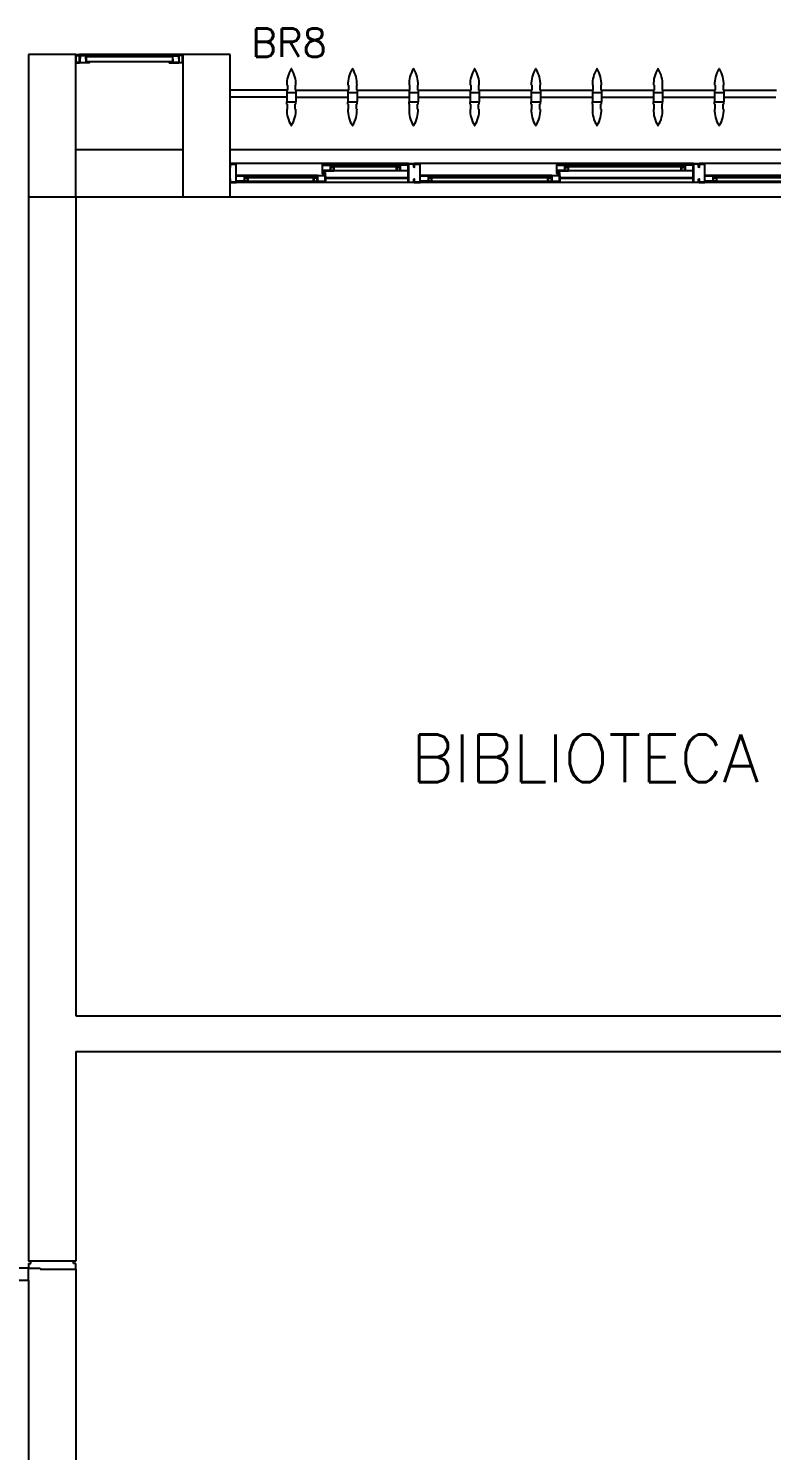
# Model space of a CAD drawing. Header units: millimetres. Extents: x 2686 to 2939, y 1294 to 1441.
# Drawn here: x 2748.27 to 2751.4, y 1342.69 to 1348.68 of the extents above; entities that cross this region are included whole.
import ezdxf

# ---------------------------------------------------------------- set-up
doc = ezdxf.new("R2010")
doc.units = ezdxf.units.MM
for name, color, linetype in [('AR-ALV', 2, 'Continuous'), ('AR-BRISES', 1, 'Continuous'), ('AR-ESQ', 1, 'Continuous'), ('AR-ESTC', 3, 'Continuous'), ('AR-PEITORIL', 1, 'Continuous'), ('AR-PF-maçaneta', 1, 'Continuous'), ('AR-PF-mov', 1, 'Continuous'), ('AR-PF-pm1', 2, 'Continuous'), ('AR-PF-soleira', 1, 'Continuous'), ('AR-PORTA', 1, 'Continuous'), ('BR-PAINEL', 1, 'Continuous'), ('BR-SUPORTE', 1, 'Continuous'), ('BR-TEXTO', 2, 'Continuous'), ('DT-ESQ-BAGUETE-C', 1, 'Continuous'), ('DT-ESQ-BAGUETE-V', 1, 'Continuous'), ('DT-ESQ-CHAPA DOBRADA-V', 1, 'Continuous'), ('DT-ESQ-PERFIL CADEIRA-C', 2, 'Continuous'), ('DT-ESQ-PERFIL CADEIRA-V', 2, 'Continuous'), ('DT-ESQ-PERFIL U SIMPLES-C', 2, 'Continuous'), ('DT-ESQ-PERFIL U-C', 2, 'Continuous'), ('DT-ESQ-PERFIL U-V', 1, 'Continuous'), ('DT-ESQ-VENEZIANA-C', 1, 'Continuous'), ('DT-ESQ-VENEZIANA-V', 1, 'Continuous'), ('DT-ESQ-VIDRO-C', 2, 'Continuous'), ('DT-TXTMOD', 1, 'Continuous'), ('TEXTO', 2, 'Continuous')]:
    doc.layers.add(name, color=color, linetype=linetype)
doc.styles.add('S10', font='simplex.shx', dxfattribs={"height": 0.1})
doc.styles.add('S12', font='simplex.shx', dxfattribs={"width": 1.1, "height": 0.12})
doc.styles.add('UNB-100', font='simplex.shx', dxfattribs={"height": 0.2})

# ---------------------------------------------------------------- blocks, each defined once
blk = doc.blocks.new('EF40-P')
at = {"layer": 'DT-ESQ-BAGUETE-C', "ltscale": 0.1}
for points in [[(3.1015, -0.08), (3.115, -0.08), (3.115, -0.0785), (3.102, -0.0785, -0.414214), (3.1015, -0.078), (3.1015, -0.067, -0.414214), (3.102, -0.0665), (3.115, -0.0665), (3.115, -0.065), (3.1015, -0.065, 0.414214), (3.1, -0.0665), (3.1, -0.0785, 0.414214)], [(3.2485, -0.125), (3.235, -0.125), (3.235, -0.1235), (3.248, -0.1235, 0.414214), (3.2485, -0.123), (3.2485, -0.112, 0.414214), (3.248, -0.1115), (3.235, -0.1115), (3.235, -0.11), (3.2485, -0.11, -0.414214), (3.25, -0.1115), (3.25, -0.1235, -0.414214)], [(3.7265, -0.125), (3.74, -0.125), (3.74, -0.1235), (3.727, -0.1235, -0.414214), (3.7265, -0.123), (3.7265, -0.112, -0.414214), (3.727, -0.1115), (3.74, -0.1115), (3.74, -0.11), (3.7265, -0.11, 0.414214), (3.725, -0.1115), (3.725, -0.1235, 0.414214)], [(3.81, -0.08), (3.7965, -0.08), (3.7965, -0.0785), (3.8095, -0.0785, 0.414214), (3.81, -0.078), (3.81, -0.067, 0.414214), (3.8095, -0.0665), (3.7965, -0.0665), (3.7965, -0.065), (3.81, -0.065, -0.414214), (3.8115, -0.0665), (3.8115, -0.0785, -0.414214)], [(4.3015, -0.08), (4.315, -0.08), (4.315, -0.0785), (4.302, -0.0785, -0.414214), (4.3015, -0.078), (4.3015, -0.067, -0.414214), (4.302, -0.0665), (4.315, -0.0665), (4.315, -0.065), (4.3015, -0.065, 0.414214), (4.3, -0.0665), (4.3, -0.0785, 0.414214)], [(4.4485, -0.125), (4.435, -0.125), (4.435, -0.1235), (4.448, -0.1235, 0.414214), (4.4485, -0.123), (4.4485, -0.112, 0.414214), (4.448, -0.1115), (4.435, -0.1115), (4.435, -0.11), (4.4485, -0.11, -0.414214), (4.45, -0.1115), (4.45, -0.1235, -0.414214)], [(4.714, -0.125), (4.7275, -0.125), (4.7275, -0.1235), (4.7145, -0.1235, -0.414214), (4.714, -0.123), (4.714, -0.112, -0.414214), (4.7145, -0.1115), (4.7275, -0.1115), (4.7275, -0.11), (4.714, -0.11, 0.414214), (4.7125, -0.1115), (4.7125, -0.1235, 0.414214)], [(4.7975, -0.08), (4.784, -0.08), (4.784, -0.0785), (4.797, -0.0785, 0.414214), (4.7975, -0.078), (4.7975, -0.067, 0.414214), (4.797, -0.0665), (4.784, -0.0665), (4.784, -0.065), (4.7975, -0.065, -0.414214), (4.799, -0.0665), (4.799, -0.0785, -0.414214)], [(5.0765, -0.08), (5.09, -0.08), (5.09, -0.0785), (5.077, -0.0785, -0.414214), (5.0765, -0.078), (5.0765, -0.067, -0.414214), (5.077, -0.0665), (5.09, -0.0665), (5.09, -0.065), (5.0765, -0.065, 0.414214), (5.075, -0.0665), (5.075, -0.0785, 0.414214)]]:
    blk.add_lwpolyline(points, format="xyb", close=True, dxfattribs=at)
at = {"layer": 'DT-ESQ-BAGUETE-V', "ltscale": 0.1}
for p, q in [((2.61, -0.065), (3.1015, -0.065)), ((3.2485, -0.11), (3.7265, -0.11)), ((3.81, -0.065), (4.3015, -0.065)), ((4.4485, -0.11), (4.714, -0.11)), ((4.7975, -0.065), (5.0765, -0.065))]:
    blk.add_line(p, q, dxfattribs=at)
at = {"layer": 'DT-ESQ-CHAPA DOBRADA-V', "ltscale": 0.1}
for p, q in [((3.2, -0.077), (3.7615, -0.077)), ((3.2, -0.08), (3.7615, -0.08)), ((4.4, -0.077), (4.749, -0.077)), ((4.4, -0.08), (4.749, -0.08))]:
    blk.add_line(p, q, dxfattribs=at)
at = {"layer": 'DT-ESQ-PERFIL CADEIRA-C', "ltscale": 0.1}
for p, q in [((3.15, -0.0885), (3.1015, -0.0885)), ((3.7635, -0.0885), (3.81, -0.0885)), ((4.35, -0.0885), (4.3015, -0.0885)), ((4.751, -0.0885), (4.7975, -0.0885)), ((5.125, -0.0885), (5.0765, -0.0885)), ((3.2, -0.1335), (3.2485, -0.1335)), ((3.773, -0.1335), (3.7265, -0.1335)), ((4.4, -0.1335), (4.4485, -0.1335)), ((4.7605, -0.1335), (4.714, -0.1335))]:
    blk.add_line(p, q, dxfattribs=at)
for points in [[(3.1015, -0.09), (3.15, -0.09), (3.15, -0.0885), (3.115, -0.0885, 0.198912), (3.1161, -0.0881, 0.198913), (3.1165, -0.087), (3.1165, -0.067, -0.414214), (3.117, -0.0665), (3.15, -0.0665), (3.15, -0.065), (3.1165, -0.065, 0.414214), (3.115, -0.0665), (3.115, -0.0785), (3.115, -0.08), (3.115, -0.087), (3.1015, -0.087, 1)], [(3.2485, -0.135), (3.2, -0.135), (3.2, -0.1335), (3.235, -0.1335, -0.198912), (3.2339, -0.1331, -0.198913), (3.2335, -0.132), (3.2335, -0.112, 0.414214), (3.233, -0.1115), (3.2, -0.1115), (3.2, -0.11), (3.2335, -0.11, -0.414214), (3.235, -0.1115), (3.235, -0.1235), (3.235, -0.125), (3.235, -0.132), (3.2485, -0.132, -1)], [(3.7265, -0.132, 1), (3.7265, -0.135), (3.773, -0.135, 0.414214), (3.775, -0.133), (3.775, -0.112, 0.414214), (3.773, -0.11), (3.7415, -0.11, 0.414214), (3.74, -0.1115), (3.74, -0.132)], [(3.74, -0.1335, 0.198913), (3.7411, -0.1331, 0.198913), (3.7415, -0.132), (3.7415, -0.112, -0.414214), (3.742, -0.1115), (3.773, -0.1115, -0.414214), (3.7735, -0.112), (3.7735, -0.133, -0.414214), (3.773, -0.1335)], [(3.81, -0.087, -1), (3.81, -0.09), (3.7635, -0.09, -0.414214), (3.7615, -0.088), (3.7615, -0.067, -0.414214), (3.7635, -0.065), (3.795, -0.065, -0.414214), (3.7965, -0.0665), (3.7965, -0.087)], [(3.7965, -0.0885, -0.198913), (3.7954, -0.0881, -0.198913), (3.795, -0.087), (3.795, -0.067, 0.414214), (3.7945, -0.0665), (3.7635, -0.0665, 0.414214), (3.763, -0.067), (3.763, -0.088, 0.414214), (3.7635, -0.0885)], [(4.3015, -0.09), (4.35, -0.09), (4.35, -0.0885), (4.315, -0.0885, 0.198912), (4.3161, -0.0881, 0.198913), (4.3165, -0.087), (4.3165, -0.067, -0.414214), (4.317, -0.0665), (4.35, -0.0665), (4.35, -0.065), (4.3165, -0.065, 0.414214), (4.315, -0.0665), (4.315, -0.0785), (4.315, -0.08), (4.315, -0.087), (4.3015, -0.087, 1)], [(4.4485, -0.135), (4.4, -0.135), (4.4, -0.1335), (4.435, -0.1335, -0.198912), (4.4339, -0.1331, -0.198913), (4.4335, -0.132), (4.4335, -0.112, 0.414214), (4.433, -0.1115), (4.4, -0.1115), (4.4, -0.11), (4.4335, -0.11, -0.414214), (4.435, -0.1115), (4.435, -0.1235), (4.435, -0.125), (4.435, -0.132), (4.4485, -0.132, -1)], [(4.714, -0.132, 1), (4.714, -0.135), (4.7605, -0.135, 0.414214), (4.7625, -0.133), (4.7625, -0.112, 0.414214), (4.7605, -0.11), (4.729, -0.11, 0.414214), (4.7275, -0.1115), (4.7275, -0.132)], [(4.7275, -0.1335, 0.198913), (4.7286, -0.1331, 0.198913), (4.729, -0.132), (4.729, -0.112, -0.414214), (4.7295, -0.1115), (4.7605, -0.1115, -0.414214), (4.761, -0.112), (4.761, -0.133, -0.414214), (4.7605, -0.1335)], [(4.7975, -0.087, -1), (4.7975, -0.09), (4.751, -0.09, -0.414214), (4.749, -0.088), (4.749, -0.067, -0.414214), (4.751, -0.065), (4.7825, -0.065, -0.414214), (4.784, -0.0665), (4.784, -0.087)], [(4.784, -0.0885, -0.198913), (4.7829, -0.0881, -0.198913), (4.7825, -0.087), (4.7825, -0.067, 0.414214), (4.782, -0.0665), (4.751, -0.0665, 0.414214), (4.7505, -0.067), (4.7505, -0.088, 0.414214), (4.751, -0.0885)], [(5.0765, -0.09), (5.125, -0.09), (5.125, -0.0885), (5.09, -0.0885, 0.198912), (5.0911, -0.0881, 0.198913), (5.0915, -0.087), (5.0915, -0.067, -0.414214), (5.092, -0.0665), (5.125, -0.0665), (5.125, -0.065), (5.0915, -0.065, 0.414214), (5.09, -0.0665), (5.09, -0.0785), (5.09, -0.08), (5.09, -0.087), (5.0765, -0.087, 1)]]:
    blk.add_lwpolyline(points, format="xyb", close=True, dxfattribs=at)
at = {"layer": 'DT-ESQ-PERFIL CADEIRA-V', "ltscale": 0.1}
for p, q in [((2.595, -0.09), (3.1015, -0.09)), ((3.795, -0.09), (4.3015, -0.09)), ((4.7825, -0.09), (5.0765, -0.09)), ((3.2485, -0.135), (3.7265, -0.135)), ((4.4485, -0.135), (4.714, -0.135))]:
    blk.add_line(p, q, dxfattribs=at)
at = {"layer": 'DT-ESQ-PERFIL U SIMPLES-C', "ltscale": 0.1}
for points in [[(3.7635, -0.102), (3.7715, -0.102), (3.7715, -0.1005), (3.7635, -0.1005, -0.414214), (3.763, -0.1), (3.763, -0.092, -0.414214), (3.7635, -0.0915), (3.7715, -0.0915), (3.7715, -0.09), (3.7635, -0.09, 0.414214), (3.7615, -0.092), (3.7615, -0.1, 0.414214)], [(3.773, -0.098), (3.765, -0.098), (3.765, -0.0995), (3.773, -0.0995, -0.414214), (3.7735, -0.1), (3.7735, -0.108, -0.414214), (3.773, -0.1085), (3.765, -0.1085), (3.765, -0.11), (3.773, -0.11, 0.414214), (3.775, -0.108), (3.775, -0.1, 0.414214)], [(4.751, -0.102), (4.759, -0.102), (4.759, -0.1005), (4.751, -0.1005, -0.414214), (4.7505, -0.1), (4.7505, -0.092, -0.414214), (4.751, -0.0915), (4.759, -0.0915), (4.759, -0.09), (4.751, -0.09, 0.414214), (4.749, -0.092), (4.749, -0.1, 0.414214)], [(4.7605, -0.098), (4.7525, -0.098), (4.7525, -0.0995), (4.7605, -0.0995, -0.414214), (4.761, -0.1), (4.761, -0.108, -0.414214), (4.7605, -0.1085), (4.7525, -0.1085), (4.7525, -0.11), (4.7605, -0.11, 0.414214), (4.7625, -0.108), (4.7625, -0.1, 0.414214)]]:
    blk.add_lwpolyline(points, format="xyb", close=True, dxfattribs=at)
at = {"layer": 'DT-ESQ-PERFIL U-C', "ltscale": 0.1}
for points in [[(3.175, -0.0615, 0.414214), (3.1735, -0.06), (3.1515, -0.06, 0.414214), (3.15, -0.0615), (3.15, -0.1385, 0.414214), (3.1515, -0.14), (3.1735, -0.14, 0.414214), (3.175, -0.1385), (3.175, -0.125), (3.1735, -0.125), (3.1735, -0.138, -0.414214), (3.173, -0.1385), (3.152, -0.1385, -0.414214), (3.1515, -0.138), (3.1515, -0.062, -0.414214), (3.152, -0.0615), (3.173, -0.0615, -0.414214), (3.1735, -0.062), (3.1735, -0.075), (3.175, -0.075)], [(3.175, -0.0615, -0.414214), (3.1765, -0.06), (3.1985, -0.06, -0.414214), (3.2, -0.0615), (3.2, -0.1385, -0.414214), (3.1985, -0.14), (3.1765, -0.14, -0.414214), (3.175, -0.1385), (3.175, -0.125), (3.1765, -0.125), (3.1765, -0.138, 0.414214), (3.177, -0.1385), (3.198, -0.1385, 0.414214), (3.1985, -0.138), (3.1985, -0.062, 0.414214), (3.198, -0.0615), (3.177, -0.0615, 0.414214), (3.1765, -0.062), (3.1765, -0.075), (3.175, -0.075)], [(4.375, -0.0615, 0.414214), (4.3735, -0.06), (4.3515, -0.06, 0.414214), (4.35, -0.0615), (4.35, -0.1385, 0.414214), (4.3515, -0.14), (4.3735, -0.14, 0.414214), (4.375, -0.1385), (4.375, -0.125), (4.3735, -0.125), (4.3735, -0.138, -0.414214), (4.373, -0.1385), (4.352, -0.1385, -0.414214), (4.3515, -0.138), (4.3515, -0.062, -0.414214), (4.352, -0.0615), (4.373, -0.0615, -0.414214), (4.3735, -0.062), (4.3735, -0.075), (4.375, -0.075)], [(4.375, -0.0615, -0.414214), (4.3765, -0.06), (4.3985, -0.06, -0.414214), (4.4, -0.0615), (4.4, -0.1385, -0.414214), (4.3985, -0.14), (4.3765, -0.14, -0.414214), (4.375, -0.1385), (4.375, -0.125), (4.3765, -0.125), (4.3765, -0.138, 0.414214), (4.377, -0.1385), (4.398, -0.1385, 0.414214), (4.3985, -0.138), (4.3985, -0.062, 0.414214), (4.398, -0.0615), (4.377, -0.0615, 0.414214), (4.3765, -0.062), (4.3765, -0.075), (4.375, -0.075)], [(5.15, -0.0615, 0.414214), (5.1485, -0.06), (5.1265, -0.06, 0.414214), (5.125, -0.0615), (5.125, -0.1385, 0.414214), (5.1265, -0.14), (5.1485, -0.14, 0.414214), (5.15, -0.1385), (5.15, -0.125), (5.1485, -0.125), (5.1485, -0.138, -0.414214), (5.148, -0.1385), (5.127, -0.1385, -0.414214), (5.1265, -0.138), (5.1265, -0.062, -0.414214), (5.127, -0.0615), (5.148, -0.0615, -0.414214), (5.1485, -0.062), (5.1485, -0.075), (5.15, -0.075)]]:
    blk.add_lwpolyline(points, format="xyb", close=True, dxfattribs=at)
at = {"layer": 'DT-ESQ-PERFIL U-V', "ltscale": 0.1}
for p, q in [((1.9985, -0.06), (3.1515, -0.06)), ((3.1985, -0.06), (4.3515, -0.06)), ((4.3985, -0.06), (5.1265, -0.06)), ((1.9985, -0.14), (3.1515, -0.14)), ((3.1985, -0.14), (4.3515, -0.14)), ((4.3985, -0.14), (5.1265, -0.14))]:
    blk.add_line(p, q, dxfattribs=at)
at = {"layer": 'DT-ESQ-VIDRO-C', "ltscale": 0.1}
for points in [[(3.1125, -0.085), (3.1125, -0.082), (2.599, -0.082), (2.599, -0.085)], [(4.3125, -0.085), (4.3125, -0.082), (3.799, -0.082), (3.799, -0.085)], [(5.0875, -0.085), (5.0875, -0.082), (4.7865, -0.082), (4.7865, -0.085)], [(3.238, -0.13), (3.238, -0.127), (3.737, -0.127), (3.737, -0.13)], [(4.438, -0.13), (4.438, -0.127), (4.7245, -0.127), (4.7245, -0.13)]]:
    blk.add_lwpolyline(points, close=True, dxfattribs=at)
at = {"layer": 'DT-TXTMOD', "ltscale": 0.1, "style": 'S10', "flags": 3}
for tag, p in [('M01', (0.025, -0.28)), ('M02', (0.3253, -0.28)), ('M03', (0.627, -0.28)), ('M04', (0.9288, -0.28)), ('M05', (1.2306, -0.28)), ('M06', (1.5323, -0.28)), ('M07', (1.8341, -0.28)), ('M08', (2.1359, -0.28)), ('M09', (2.4376, -0.28)), ('M10', (2.7394, -0.28)), ('M11', (3.0412, -0.28)), ('M12', (3.3429, -0.28)), ('M13', (3.6447, -0.28)), ('M14', (3.9464, -0.28)), ('M15', (4.2482, -0.28)), ('M16', (4.55, -0.28)), ('M17', (4.8517, -0.28))]:
    blk.add_attdef(tag, p, '', height=0.1, dxfattribs=at)
blk = doc.blocks.new('pcf-alv-01p-dir')
at = {"layer": 'AR-PF-maçaneta'}
blk.add_line((0.83, 0.3425), (0.83, 0.9575), dxfattribs=at)
for points in [[(0.87, 0.9575), (0.855, 0.9575), (0.855, 0.9625), (0.865, 0.9675), (0.88, 0.9675), (0.88, 0.9325), (0.865, 0.9325), (0.855, 0.9375), (0.855, 0.9425), (0.87, 0.9425)], [(0.83, 0.3575), (0.87, 0.3575), (0.87, 0.3425), (0.81, 0.3425), (0.81, 0.9575), (0.87, 0.9575), (0.87, 0.9425), (0.83, 0.9425)], [(0.87, 0.3425), (0.855, 0.3425), (0.855, 0.3375), (0.865, 0.3325), (0.88, 0.3325), (0.88, 0.3675), (0.865, 0.3675), (0.855, 0.3625), (0.855, 0.3575), (0.87, 0.3575)]]:
    blk.add_lwpolyline(points, dxfattribs=at)
at = {"layer": 'AR-PF-mov'}
blk.add_arc((0.93, 0.2), 0.9, 90, 180, dxfattribs=at)
at = {"layer": 'AR-PF-pm1'}
for p, q in [((0, 0.01), (0, 0.19)), ((0.01, 0.19), (0, 0.19)), ((0.01, 0.2), (0.03, 0.2)), ((0.01, 0.2), (0.01, 0.19)), ((0.03, 0.2), (0.03, 0.15)), ((0.95, 0.2), (0.93, 0.2)), ((0.93, 0.2), (0.93, 0.15)), ((0.95, 0.2), (0.95, 0.19)), ((0.95, 0.19), (0.96, 0.19)), ((0.96, 0.01), (0.96, 0.19)), ((0.03, 0.15), (0.035, 0.15)), ((0.035, 0.15), (0.035, 0)), ((0.93, 0.15), (0.925, 0.15)), ((0.925, 0.15), (0.925, 0)), ((0.01, 0.01), (0, 0.01)), ((0.01, 0), (0.01, 0.01)), ((0.035, 0), (0.01, 0)), ((0.925, 0), (0.95, 0)), ((0.95, 0), (0.95, 0.01)), ((0.95, 0.01), (0.96, 0.01))]:
    blk.add_line(p, q, dxfattribs=at)
blk.add_lwpolyline([(0.88, 1.1), (0.88, 0.2), (0.93, 0.2), (0.93, 1.1)], close=True, dxfattribs=at)
at = {"layer": 'AR-PF-soleira'}
for p, q in [((0.88, 0.2), (0.03, 0.2)), ((0.925, 0), (0.035, 0))]:
    blk.add_line(p, q, dxfattribs=at)
blk = doc.blocks.new('BR-MODULO8')
at = {"layer": 'BR-PAINEL'}
for p, q in [((-4.9117, 0.27), (-4.9092, 0.27)), ((-4.9117, 0.25), (-4.9117, 0.24)), ((-4.9117, 0.25), (-4.9092, 0.25)), ((-4.9117, 0.24), (-4.8733, 0.24)), ((-4.9117, 0.24), (-4.9117, 0.2)), ((-4.9092, 0.27), (-4.9092, 0.25)), ((-4.8758, 0.27), (-4.8758, 0.25)), ((-4.8733, 0.27), (-4.8758, 0.27)), ((-4.8733, 0.25), (-4.8758, 0.25)), ((-4.8733, 0.25), (-4.8733, 0.24)), ((-4.8733, 0.24), (-4.8733, 0.2)), ((-4.6542, 0.27), (-4.6517, 0.27)), ((-4.6542, 0.25), (-4.6542, 0.24)), ((-4.6542, 0.25), (-4.6517, 0.25)), ((-4.6542, 0.24), (-4.6158, 0.24)), ((-4.6542, 0.24), (-4.6542, 0.2)), ((-4.6517, 0.27), (-4.6517, 0.25)), ((-4.6183, 0.27), (-4.6183, 0.25)), ((-4.6158, 0.27), (-4.6183, 0.27)), ((-4.6158, 0.25), (-4.6183, 0.25)), ((-4.6158, 0.25), (-4.6158, 0.24)), ((-4.6158, 0.24), (-4.6158, 0.2)), ((-4.3967, 0.27), (-4.3942, 0.27)), ((-4.3967, 0.25), (-4.3967, 0.24)), ((-4.3967, 0.25), (-4.3942, 0.25)), ((-4.3967, 0.24), (-4.3583, 0.24)), ((-4.3967, 0.24), (-4.3967, 0.2)), ((-4.3942, 0.27), (-4.3942, 0.25)), ((-4.3608, 0.27), (-4.3608, 0.25)), ((-4.3583, 0.27), (-4.3608, 0.27)), ((-4.3583, 0.25), (-4.3608, 0.25)), ((-4.3583, 0.25), (-4.3583, 0.24)), ((-4.3583, 0.24), (-4.3583, 0.2)), ((-4.1392, 0.27), (-4.1367, 0.27)), ((-4.1392, 0.25), (-4.1392, 0.24)), ((-4.1392, 0.25), (-4.1367, 0.25)), ((-4.1392, 0.24), (-4.1008, 0.24)), ((-4.1392, 0.24), (-4.1392, 0.2)), ((-4.1367, 0.27), (-4.1367, 0.25)), ((-4.1033, 0.27), (-4.1033, 0.25)), ((-4.1008, 0.27), (-4.1033, 0.27)), ((-4.1008, 0.25), (-4.1033, 0.25)), ((-4.1008, 0.25), (-4.1008, 0.24)), ((-4.1008, 0.24), (-4.1008, 0.2)), ((-3.8817, 0.27), (-3.8792, 0.27)), ((-3.8817, 0.25), (-3.8817, 0.24)), ((-3.8817, 0.25), (-3.8792, 0.25)), ((-3.8817, 0.24), (-3.8433, 0.24)), ((-3.8817, 0.24), (-3.8817, 0.2)), ((-3.8792, 0.27), (-3.8792, 0.25)), ((-3.8458, 0.27), (-3.8458, 0.25)), ((-3.8433, 0.27), (-3.8458, 0.27)), ((-3.8433, 0.25), (-3.8458, 0.25)), ((-3.8433, 0.25), (-3.8433, 0.24)), ((-3.8433, 0.24), (-3.8433, 0.2)), ((-3.6242, 0.27), (-3.6217, 0.27)), ((-3.6242, 0.25), (-3.6242, 0.24)), ((-3.6242, 0.25), (-3.6217, 0.25)), ((-3.6242, 0.24), (-3.5858, 0.24)), ((-3.6242, 0.24), (-3.6242, 0.2)), ((-3.6217, 0.27), (-3.6217, 0.25)), ((-3.5883, 0.27), (-3.5883, 0.25)), ((-3.5858, 0.27), (-3.5883, 0.27)), ((-3.5858, 0.25), (-3.5883, 0.25)), ((-3.5858, 0.25), (-3.5858, 0.24)), ((-3.5858, 0.24), (-3.5858, 0.2)), ((-3.3667, 0.27), (-3.3642, 0.27)), ((-3.3667, 0.25), (-3.3667, 0.24)), ((-3.3667, 0.25), (-3.3642, 0.25)), ((-3.3667, 0.24), (-3.3283, 0.24)), ((-3.3667, 0.24), (-3.3667, 0.2)), ((-3.3642, 0.27), (-3.3642, 0.25)), ((-3.3308, 0.27), (-3.3308, 0.25)), ((-3.3283, 0.27), (-3.3308, 0.27)), ((-3.3283, 0.25), (-3.3308, 0.25)), ((-3.3283, 0.25), (-3.3283, 0.24)), ((-3.3283, 0.24), (-3.3283, 0.2)), ((-3.1092, 0.27), (-3.1067, 0.27)), ((-3.1092, 0.25), (-3.1092, 0.24)), ((-3.1092, 0.25), (-3.1067, 0.25)), ((-3.1092, 0.24), (-3.0708, 0.24)), ((-3.1092, 0.24), (-3.1092, 0.2)), ((-3.1067, 0.27), (-3.1067, 0.25)), ((-3.0733, 0.27), (-3.0733, 0.25)), ((-3.0708, 0.27), (-3.0733, 0.27)), ((-3.0708, 0.25), (-3.0733, 0.25)), ((-3.0708, 0.25), (-3.0708, 0.24)), ((-3.0708, 0.24), (-3.0708, 0.2)), ((-4.9117, 0.2), (-4.8733, 0.2)), ((-4.9117, 0.19), (-4.9117, 0.2)), ((-4.9117, 0.19), (-4.9092, 0.19)), ((-4.9092, 0.17), (-4.9092, 0.19)), ((-4.8733, 0.19), (-4.8758, 0.19)), ((-4.8758, 0.17), (-4.8758, 0.19)), ((-4.8733, 0.19), (-4.8733, 0.2)), ((-4.6542, 0.2), (-4.6158, 0.2)), ((-4.6542, 0.19), (-4.6542, 0.2)), ((-4.6542, 0.19), (-4.6517, 0.19)), ((-4.6517, 0.17), (-4.6517, 0.19)), ((-4.6158, 0.19), (-4.6183, 0.19)), ((-4.6183, 0.17), (-4.6183, 0.19)), ((-4.6158, 0.19), (-4.6158, 0.2)), ((-4.3967, 0.2), (-4.3583, 0.2)), ((-4.3967, 0.19), (-4.3967, 0.2)), ((-4.3967, 0.19), (-4.3942, 0.19)), ((-4.3942, 0.17), (-4.3942, 0.19)), ((-4.3583, 0.19), (-4.3608, 0.19)), ((-4.3608, 0.17), (-4.3608, 0.19)), ((-4.3583, 0.19), (-4.3583, 0.2)), ((-4.1392, 0.2), (-4.1008, 0.2)), ((-4.1392, 0.19), (-4.1392, 0.2)), ((-4.1392, 0.19), (-4.1367, 0.19)), ((-4.1367, 0.17), (-4.1367, 0.19)), ((-4.1008, 0.19), (-4.1033, 0.19)), ((-4.1033, 0.17), (-4.1033, 0.19)), ((-4.1008, 0.19), (-4.1008, 0.2)), ((-3.8817, 0.2), (-3.8433, 0.2)), ((-3.8817, 0.19), (-3.8817, 0.2)), ((-3.8817, 0.19), (-3.8792, 0.19)), ((-3.8792, 0.17), (-3.8792, 0.19)), ((-3.8433, 0.19), (-3.8458, 0.19)), ((-3.8458, 0.17), (-3.8458, 0.19)), ((-3.8433, 0.19), (-3.8433, 0.2)), ((-3.6242, 0.2), (-3.5858, 0.2)), ((-3.6242, 0.19), (-3.6242, 0.2)), ((-3.6242, 0.19), (-3.6217, 0.19)), ((-3.6217, 0.17), (-3.6217, 0.19)), ((-3.5858, 0.19), (-3.5883, 0.19)), ((-3.5883, 0.17), (-3.5883, 0.19)), ((-3.5858, 0.19), (-3.5858, 0.2)), ((-3.3667, 0.2), (-3.3283, 0.2)), ((-3.3667, 0.19), (-3.3667, 0.2)), ((-3.3667, 0.19), (-3.3642, 0.19)), ((-3.3642, 0.17), (-3.3642, 0.19)), ((-3.3283, 0.19), (-3.3308, 0.19)), ((-3.3308, 0.17), (-3.3308, 0.19)), ((-3.3283, 0.19), (-3.3283, 0.2)), ((-3.1092, 0.2), (-3.0708, 0.2)), ((-3.1092, 0.19), (-3.1092, 0.2)), ((-3.1092, 0.19), (-3.1067, 0.19)), ((-3.1067, 0.17), (-3.1067, 0.19)), ((-3.0708, 0.19), (-3.0733, 0.19)), ((-3.0733, 0.17), (-3.0733, 0.19)), ((-3.0708, 0.19), (-3.0708, 0.2)), ((-4.9117, 0.17), (-4.9092, 0.17)), ((-4.8733, 0.17), (-4.8758, 0.17)), ((-4.6542, 0.17), (-4.6517, 0.17)), ((-4.6158, 0.17), (-4.6183, 0.17)), ((-4.3967, 0.17), (-4.3942, 0.17)), ((-4.3583, 0.17), (-4.3608, 0.17)), ((-4.1392, 0.17), (-4.1367, 0.17)), ((-4.1008, 0.17), (-4.1033, 0.17)), ((-3.8817, 0.17), (-3.8792, 0.17)), ((-3.8433, 0.17), (-3.8458, 0.17)), ((-3.6242, 0.17), (-3.6217, 0.17)), ((-3.5858, 0.17), (-3.5883, 0.17)), ((-3.3667, 0.17), (-3.3642, 0.17)), ((-3.3283, 0.17), (-3.3308, 0.17)), ((-3.1092, 0.17), (-3.1067, 0.17)), ((-3.0708, 0.17), (-3.0733, 0.17))]:
    blk.add_line(p, q, dxfattribs=at)
for centre, radius, start, end in [((-4.7867, 0.2739), 0.1251, 148.47206, 181.77204), ((-4.8925, 0.3387), 0.001, 37.1012, 142.8988), ((-4.9983, 0.2739), 0.1251, 358.22796, 31.52794), ((-4.5292, 0.2739), 0.1251, 148.47206, 181.77204), ((-4.635, 0.3387), 0.001, 37.1012, 142.8988), ((-4.7408, 0.2739), 0.1251, 358.22796, 31.52794), ((-4.2717, 0.2739), 0.1251, 148.47206, 181.77204), ((-4.3775, 0.3387), 0.001, 37.1012, 142.8988), ((-4.4833, 0.2739), 0.1251, 358.22796, 31.52794), ((-4.0142, 0.2739), 0.1251, 148.47206, 181.77204), ((-4.12, 0.3387), 0.001, 37.1012, 142.8988), ((-4.2258, 0.2739), 0.1251, 358.22796, 31.52794), ((-3.7567, 0.2739), 0.1251, 148.47206, 181.77204), ((-3.8625, 0.3387), 0.001, 37.1012, 142.8988), ((-3.9683, 0.2739), 0.1251, 358.22796, 31.52794), ((-3.4992, 0.2739), 0.1251, 148.47206, 181.77204), ((-3.605, 0.3387), 0.001, 37.1012, 142.8988), ((-3.7108, 0.2739), 0.1251, 358.22796, 31.52794), ((-3.2417, 0.2739), 0.1251, 148.47206, 181.77204), ((-3.3475, 0.3387), 0.001, 37.1012, 142.8988), ((-3.4533, 0.2739), 0.1251, 358.22796, 31.52794), ((-2.9842, 0.2739), 0.1251, 148.47206, 181.77204), ((-3.09, 0.3387), 0.001, 37.1012, 142.8988), ((-3.1958, 0.2739), 0.1251, 358.22796, 31.52794), ((-4.7867, 0.1661), 0.1251, 178.22796, 211.52794), ((-4.9983, 0.1661), 0.1251, 328.47206, 1.77204), ((-4.5292, 0.1661), 0.1251, 178.22796, 211.52794), ((-4.7408, 0.1661), 0.1251, 328.47206, 1.77204), ((-4.2717, 0.1661), 0.1251, 178.22796, 211.52794), ((-4.4833, 0.1661), 0.1251, 328.47206, 1.77204), ((-4.0142, 0.1661), 0.1251, 178.22796, 211.52794), ((-4.2258, 0.1661), 0.1251, 328.47206, 1.77204), ((-3.7567, 0.1661), 0.1251, 178.22796, 211.52794), ((-3.9683, 0.1661), 0.1251, 328.47206, 1.77204), ((-3.4992, 0.1661), 0.1251, 178.22796, 211.52794), ((-3.7108, 0.1661), 0.1251, 328.47206, 1.77204), ((-3.2417, 0.1661), 0.1251, 178.22796, 211.52794), ((-3.4533, 0.1661), 0.1251, 328.47206, 1.77204), ((-2.9842, 0.1661), 0.1251, 178.22796, 211.52794), ((-3.1958, 0.1661), 0.1251, 328.47206, 1.77204), ((-4.8925, 0.1013), 0.001, 217.1012, 322.8988), ((-4.635, 0.1013), 0.001, 217.1012, 322.8988), ((-4.3775, 0.1013), 0.001, 217.1012, 322.8988), ((-4.12, 0.1013), 0.001, 217.1012, 322.8988), ((-3.8625, 0.1013), 0.001, 217.1012, 322.8988), ((-3.605, 0.1013), 0.001, 217.1012, 322.8988), ((-3.3475, 0.1013), 0.001, 217.1012, 322.8988), ((-3.09, 0.1013), 0.001, 217.1012, 322.8988)]:
    blk.add_arc(centre, radius, start, end, dxfattribs=at)
at = {"layer": 'BR-SUPORTE'}
for p, q in [((-4.9117, 0.25), (-5.15, 0.25)), ((-4.8733, 0.25), (-4.6517, 0.25)), ((-4.6158, 0.25), (-4.3942, 0.25)), ((-4.3583, 0.25), (-4.1367, 0.25)), ((-4.1008, 0.25), (-3.8792, 0.25)), ((-3.8433, 0.25), (-3.6217, 0.25)), ((-3.5858, 0.25), (-3.3642, 0.25)), ((-3.3283, 0.25), (-3.1067, 0.25)), ((-3.0708, 0.25), (-2.8492, 0.25)), ((-4.9117, 0.22), (-5.15, 0.22)), ((-4.8733, 0.22), (-4.6542, 0.22)), ((-4.6158, 0.22), (-4.3967, 0.22)), ((-4.3583, 0.22), (-4.1392, 0.22)), ((-4.1008, 0.22), (-3.8817, 0.22)), ((-3.8433, 0.22), (-3.6242, 0.22)), ((-3.5858, 0.22), (-3.3667, 0.22)), ((-3.3283, 0.22), (-3.1092, 0.22)), ((-3.0708, 0.22), (-2.8517, 0.22))]:
    blk.add_line(p, q, dxfattribs=at)
blk = doc.blocks.new('EF01C-P')
at = {"layer": 'DT-ESQ-BAGUETE-C', "ltscale": 0.1}
for points in [[(0.0015, 0.035), (0.015, 0.035), (0.015, 0.0335), (0.0015, 0.0335), (0.0015, 0.005), (0.015, 0.005), (0.015, 0.0035), (0.0015, 0.0035, -0.414214), (0, 0.005), (0, 0.0335, -0.414214)], [(0.4485, 0.035), (0.435, 0.035), (0.435, 0.0335), (0.4485, 0.0335), (0.4485, 0.005), (0.435, 0.005), (0.435, 0.0035), (0.4485, 0.0035, 0.414214), (0.45, 0.005), (0.45, 0.0335, 0.414214)]]:
    blk.add_lwpolyline(points, format="xyb", close=True, dxfattribs=at)
at = {"layer": 'DT-ESQ-PERFIL CADEIRA-C', "ltscale": 0.1}
for points in [[(0.01, 0.0015), (0.01, 0.003), (0.0015, 0.003, 1), (0.0015, 0), (0.015, 0, 0.414214), (0.0165, 0.0015), (0.0165, 0.0335), (0.043, 0.0335)], [(0.043, 0.0065), (0.018, 0.0065), (0.018, 0.0165), (0.0165, 0.0165), (0.0165, 0.0065, 0.414214), (0.018, 0.005), (0.043, 0.005), (0.0565, 0.005, 1), (0.0565, 0.008), (0.043, 0.008), (0.043, 0.02), (0.043, 0.032), (0.0565, 0.032, 1), (0.0565, 0.035), (0.043, 0.035), (0.0165, 0.035, 0.414214), (0.015, 0.0335), (0.015, 0.0015), (0.0015, 0.0015)], [(0.0415, 0.02), (0.0415, 0.032, -0.414214), (0.043, 0.0335), (0.0565, 0.0335)], [(0.0415, 0.02), (0.0415, 0.008, 0.414214), (0.043, 0.0065), (0.0565, 0.0065)], [(0.407, 0.0065), (0.432, 0.0065), (0.432, 0.0165), (0.4335, 0.0165), (0.4335, 0.0065, -0.414214), (0.432, 0.005), (0.407, 0.005), (0.3935, 0.005, -1), (0.3935, 0.008), (0.407, 0.008), (0.407, 0.02), (0.407, 0.032), (0.3935, 0.032, -1), (0.3935, 0.035), (0.407, 0.035), (0.4335, 0.035, -0.414214), (0.435, 0.0335), (0.435, 0.0015), (0.4485, 0.0015)], [(0.4085, 0.02), (0.4085, 0.032, 0.414214), (0.407, 0.0335), (0.3935, 0.0335)], [(0.4085, 0.02), (0.4085, 0.008, -0.414214), (0.407, 0.0065), (0.3935, 0.0065)], [(0.44, 0.0015), (0.44, 0.003), (0.4485, 0.003, -1), (0.4485, 0), (0.435, 0, -0.414214), (0.4335, 0.0015), (0.4335, 0.0335), (0.407, 0.0335)]]:
    blk.add_lwpolyline(points, format="xyb", dxfattribs=at)
at = {"layer": 'DT-ESQ-PERFIL CADEIRA-V', "ltscale": 0.1}
blk.add_line((0.015, 0), (0.435, 0), dxfattribs=at)
at = {"layer": 'DT-ESQ-VENEZIANA-C', "ltscale": 0.1}
for p, q in [((0.043, 0.0105), (0.407, 0.0105)), ((0.043, 0.009), (0.407, 0.009))]:
    blk.add_line(p, q, dxfattribs=at)
at = {"layer": 'DT-ESQ-VENEZIANA-V', "ltscale": 0.1}
blk.add_line((0.043, 0.031), (0.407, 0.031), dxfattribs=at)
at = {"layer": 'DT-TXTMOD', "ltscale": 0.1, "style": 'S10', "flags": 3}
blk.add_attdef('EF01C', (0.0208, -0.14), '', height=0.1, dxfattribs=at)

msp = doc.modelspace()

# ---------------------------------------------------------------- linework, layer by layer
at = {"layer": 'AR-ALV'}
for p, q in [((2748.4707, 1348.1749), (2748.9207, 1348.1749)), ((2748.2707, 1347.9749), (2748.2707, 1343.4924)), ((2748.4707, 1347.9749), (2748.4707, 1344.5249)), ((2748.4707, 1347.9749), (2748.9207, 1347.9749)), ((2748.4707, 1344.5249), (2755.4705, 1344.5249)), ((2748.4707, 1344.3749), (2755.4705, 1344.3749)), ((2748.4707, 1344.3749), (2748.4707, 1343.4924)), ((2748.4707, 1343.4924), (2748.2707, 1343.4924))]:
    msp.add_line(p, q, dxfattribs=at)
at = {"layer": 'AR-ESTC'}
for p, q in [((2748.2707, 1348.5749), (2748.2707, 1347.9749)), ((2748.4707, 1348.5749), (2748.2707, 1348.5749)), ((2748.4707, 1347.9749), (2748.4707, 1348.5749)), ((2748.9207, 1348.5749), (2748.9207, 1347.9749)), ((2749.1207, 1348.5749), (2748.9207, 1348.5749)), ((2749.1207, 1347.9749), (2749.1207, 1348.5749)), ((2748.2707, 1347.9749), (2748.4707, 1347.9749)), ((2748.9207, 1347.9749), (2749.1207, 1347.9749))]:
    msp.add_line(p, q, dxfattribs=at)
at = {"layer": 'AR-PEITORIL'}
for p, q in [((2749.1207, 1348.1749), (2754.2707, 1348.1749)), ((2749.1207, 1347.9749), (2754.2707, 1347.9749))]:
    msp.add_line(p, q, dxfattribs=at)

# ---------------------------------------------------------------- block references
at = {"layer": 'AR-BRISES'}
ref = msp.add_blockref('BR-MODULO8', (2754.2707, 1348.1749), dxfattribs=at)
ref.add_attrib('BR', 'BR8', (2749.2092, 1348.5645), dxfattribs={"layer": 'BR-TEXTO', "height": 0.12, "style": 'S12'})
at = {"layer": 'AR-ESQ', "rotation": 180}
for name, p in [('EF01C-P', (2748.9207, 1348.5749)), ('EF40-P', (2754.2707, 1347.9749))]:
    msp.add_blockref(name, p, dxfattribs=at)
at = {"layer": 'AR-PORTA', "rotation": 90}
msp.add_blockref('pcf-alv-01p-dir', (2748.4707, 1342.5324), dxfattribs=at)

# ---------------------------------------------------------------- texts
at = {"layer": 'TEXTO', "style": 'UNB-100'}
msp.add_text('BIBLIOTECA', height=0.2, dxfattribs=at).set_placement((2749.8832, 1345.5102))

doc.saveas('drawing.dxf')
